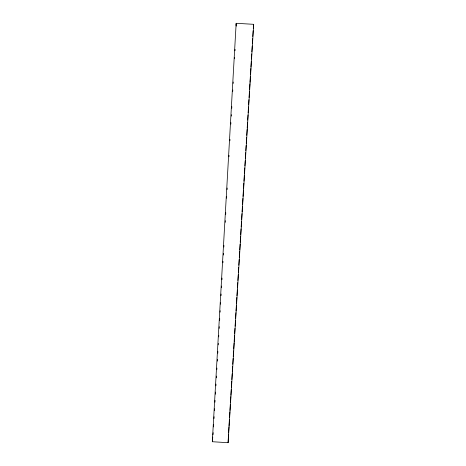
<?xml version="1.0" encoding="UTF-8"?>
<svg xmlns="http://www.w3.org/2000/svg" width="466" height="466" viewBox="0 0 466 466"><rect width="100%" height="100%" fill="white"/><g stroke="black" fill="none" stroke-linecap="round" stroke-linejoin="round"><path stroke-width="0.7" d="M228.113 442.7L253.685 24.314L236.163 23.3L212.315 441.721L228.113 442.7L228.48 434.743M213.55 426.891L213.673 424.712M214.04 418.538L214.133 416.726M214.5 410.546L214.587 408.74M214.96 402.205L215.076 400.37M215.414 394.219L215.542 392.04M215.909 385.836L215.997 384.054M216.364 377.839L216.451 376.062M216.824 369.532L216.906 368.076M217.319 361.127L217.406 359.362M217.779 353.129L217.861 351.376M218.234 344.84L218.315 343.39M218.688 336.854L218.775 335.404M219.189 328.419L219.27 326.689M219.643 320.427L219.725 318.703M220.098 312.168L220.185 310.717M220.558 304.182L220.639 302.731M221.053 295.718L221.134 294.017M221.513 287.72L221.595 286.031M221.967 279.728L222.049 278.045M222.917 262.795L223.004 261.344M223.377 255.019L223.459 253.353M223.837 247.027L223.913 245.366M225.247 222.317L225.323 220.68M225.701 214.319L225.777 212.694M226.61 198.172L226.692 196.722M227.111 189.61L227.187 188.008M228.969 156.786L229.056 155.335M229.884 140.814L229.965 139.357M230.839 124.113L230.92 122.657M231.293 116.121L231.375 114.671M231.759 108.211L231.829 106.685M232.703 91.435L232.784 89.985M233.157 83.449L233.239 81.999M234.567 58.763L234.648 57.312M235.021 50.777L235.109 49.326M228.573 432.926L228.946 426.757M229.022 425.662L229.389 419.487M229.505 417.676L229.86 411.868M229.948 410.418L230.32 404.226M230.437 402.432L230.792 396.618M230.88 395.168L231.235 389.36M231.369 387.182L231.724 381.374M231.835 379.522L232.185 373.709M232.301 371.938L232.633 366.439M232.767 364.261L233.122 358.447M233.233 356.688L233.588 350.881M233.699 348.999L234.072 342.894M234.165 341.444L234.52 335.637M234.631 333.738L234.963 328.373M235.097 326.194L235.452 320.387M235.563 318.476L235.918 312.663M236.023 310.95L236.379 305.143M236.495 303.215L236.85 297.401M236.955 295.7L237.31 289.893M237.427 287.953L237.753 282.635M237.887 280.456L238.243 274.649M238.359 272.692L238.685 267.385M238.819 265.206L239.175 259.399M239.291 257.436L239.646 251.623M239.751 249.962L240.107 244.155M240.223 242.174L240.596 236.169M240.683 234.713L241.039 228.905M241.155 226.913L241.481 221.647M241.615 219.469L241.97 213.661M242.087 211.651L242.413 206.397M242.547 204.219L242.903 198.411M243.019 196.39L243.374 190.577M243.479 188.975L243.835 183.167M243.951 181.128L244.318 175.181M244.405 173.731L244.761 167.917M244.883 165.867L245.209 160.659M245.326 158.603L245.693 152.673M245.815 150.605L246.135 145.415M246.258 143.342L246.625 137.423M246.747 135.35L247.114 129.437M247.19 128.08L247.557 122.179M247.679 120.088L247.999 114.921M248.122 112.819L248.489 106.935M248.611 104.827L248.931 99.672M249.054 97.557L249.421 91.686M249.543 89.565L249.898 83.752M249.986 82.296L250.353 76.441M250.475 74.304L250.836 68.455M250.918 67.034L251.285 61.192M251.407 59.042L251.727 53.934M251.85 51.778L252.217 45.948M252.339 43.781L252.659 38.684M252.782 36.517L253.143 30.698M253.294 28.607L253.685 24.314M212.315 441.721L212.758 437.009M212.974 434.854L213.189 432.693M236.122 24.378L236.18 25.677M236.163 23.3L236.297 26.131"/></g></svg>
